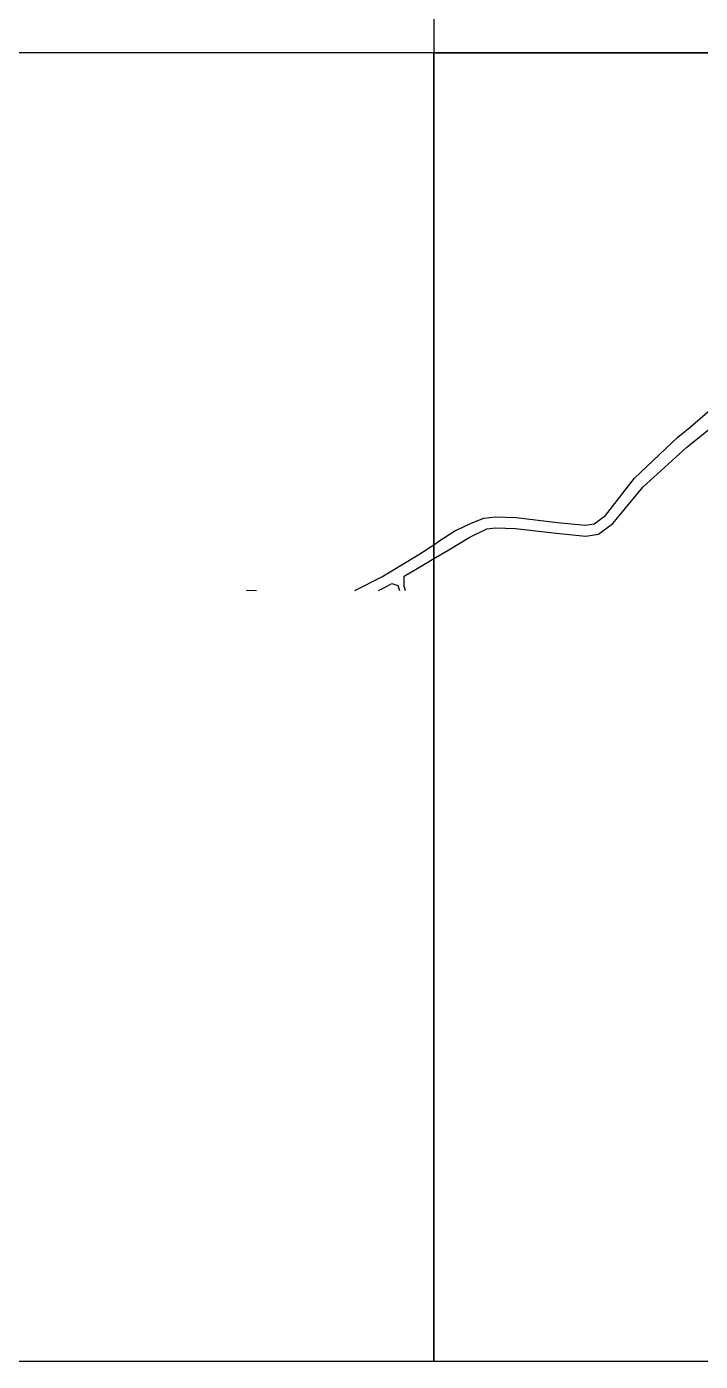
# Model space of a CAD drawing. Header units: metres. Extents: x -8000 to -4000, y -96000 to -93000.
# Drawn here: x -7387 to -7078, y -96000 to -95388 of the extents above; entities that cross this region are included whole.
import ezdxf

# ---------------------------------------------------------------- set-up
doc = ezdxf.new("R2010")
doc.units = ezdxf.units.M
doc.header["$LTSCALE"] = 2.5
doc.layers.add('図郭', color=7, linetype='Continuous')
doc.layers.add('道路', color=7, linetype='Continuous')

msp = doc.modelspace()

# ---------------------------------------------------------------- linework, layer by layer
at = {"layer": '図郭'}
for points in [[(-7200, -95400), (-6400, -95400), (-6400, -94800), (-7200, -94800)], [(-8000, -96000), (-7200, -96000), (-7200, -95400), (-8000, -95400)], [(-7200, -96000), (-6400, -96000), (-6400, -95400), (-7200, -95400)]]:
    msp.add_lwpolyline(points, close=True, dxfattribs=at)
at = {"layer": '道路'}
for points in [[(-7088, -95576.26), (-7082.48, -95571.6), (-7073.18, -95563.74), (-7063.53, -95557.97), (-7055.67, -95554.1)], [(-7083.89, -95580.74), (-7082.48, -95579.6), (-7068.41, -95568.23), (-7060.88, -95562.9), (-7053.16, -95558.42)], [(-7189.9, -95618.97), (-7182.92, -95615.61), (-7177.09, -95613.4), (-7171.91, -95612.78), (-7162.18, -95613.14), (-7143.32, -95615.33), (-7130.48, -95616.52), (-7126.45, -95615.93), (-7121.29, -95612.21), (-7107.92, -95595.07), (-7088, -95576.26)], [(-7183.86, -95622.28), (-7175.75, -95618.27), (-7171.71, -95617.79), (-7162.56, -95618.13), (-7143.84, -95620.3), (-7130.34, -95621.55), (-7124.51, -95620.7), (-7117.84, -95615.88), (-7104.07, -95599.22), (-7083.89, -95580.74)], [(-7200, -95625.57), (-7198.56, -95624.62)], [(-7189.9, -95618.97), (-7198.56, -95624.62)], [(-7189.9, -95618.97), (-7198.56, -95624.62)], [(-7193.11, -95627.92), (-7183.86, -95622.28)], [(-7193.11, -95627.92), (-7183.86, -95622.28)], [(-7236.27, -95646.59), (-7223.82, -95640.2), (-7206.83, -95630.09), (-7200, -95625.57)], [(-7200, -95631.91), (-7193.11, -95627.92)], [(-7213.61, -95639.95), (-7204.29, -95634.4), (-7200, -95631.91)], [(-7225.31, -95646.59), (-7221.4, -95644.58), (-7219.24, -95643.3)], [(-7219.24, -95643.3), (-7216.51, -95644.32)], [(-7213.67, -95644.91), (-7213.61, -95639.95)], [(-7285.93, -95646.59), (-7285.36, -95646.45), (-7281.31, -95646.59)], [(-7216.51, -95644.32), (-7215.74, -95646.59)], [(-7213.67, -95644.91), (-7213.11, -95646.59)]]:
    msp.add_lwpolyline(points, dxfattribs=at)

doc.saveas('drawing.dxf')
